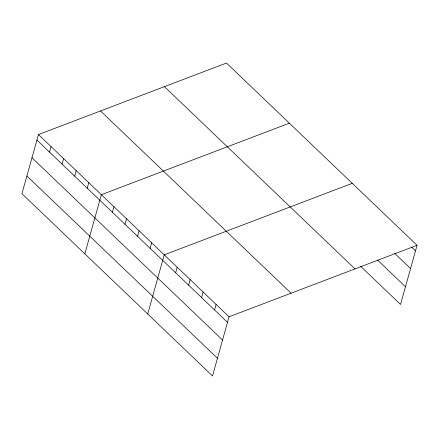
<?xml version="1.0" encoding="UTF-8"?>
<svg xmlns="http://www.w3.org/2000/svg" width="439" height="439" viewBox="0 0 439 439"><rect width="100%" height="100%" fill="white"/><g stroke="black" fill="none" stroke-linecap="round" stroke-linejoin="round"><path stroke-width="0.66" d="M38.467 134.548L21.95 193.703L212.52 375.954L229.037 316.799L417.05 245.297L226.48 63.046L38.467 134.548L229.037 316.799M49.497 152.108L51.045 146.577M62.08 164.137L63.622 158.605M74.657 176.165L76.199 170.634M87.235 188.194L88.777 182.662M84.837 253.846L101.354 194.691L289.367 123.189M112.389 212.251L113.931 206.72M124.967 224.28L126.509 218.748M137.544 236.308L139.086 230.777M150.122 248.337L151.664 242.805M147.723 313.989L164.241 254.834L352.259 183.332M175.655 272.756L177.202 267.225M188.616 285.147L190.158 279.621M201.572 297.543L203.12 292.012M214.534 309.934L216.076 304.408M417.05 245.297L400.533 304.452L360.699 266.352M411.667 247.152L415.508 250.828M394.727 253.374L410.564 268.52M377.639 260.135L405.477 286.755M164.438 86.642L355.003 268.893M100.509 110.952L291.079 293.203M36.92 140.079L227.49 322.33M31.981 157.777L222.551 340.027M26.889 176.006L217.459 358.257"/></g></svg>
